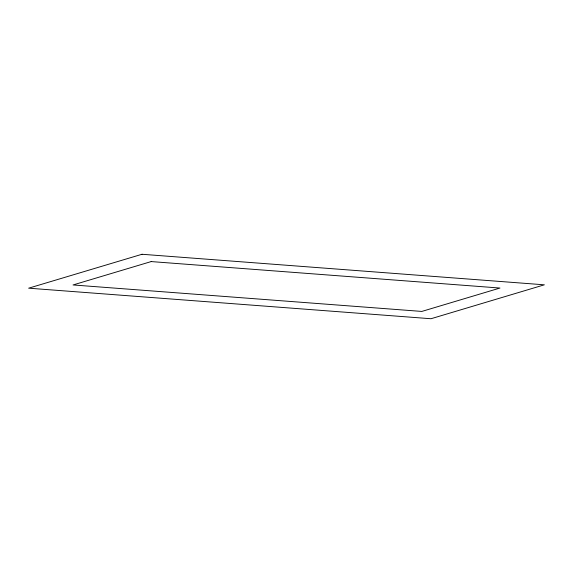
<?xml version="1.0" encoding="UTF-8"?>
<svg xmlns="http://www.w3.org/2000/svg" width="573" height="573" viewBox="0 0 573 573"><rect width="100%" height="100%" fill="white"/><g stroke="black" fill="none" stroke-linecap="round" stroke-linejoin="round"><path stroke-width="0.86" d="M142.011 254.269L28.65 288.183L430.989 318.731L544.35 284.817L142.011 254.269M151.186 261.575L73.043 284.953L421.814 311.426L499.957 288.047L151.186 261.575"/></g></svg>
